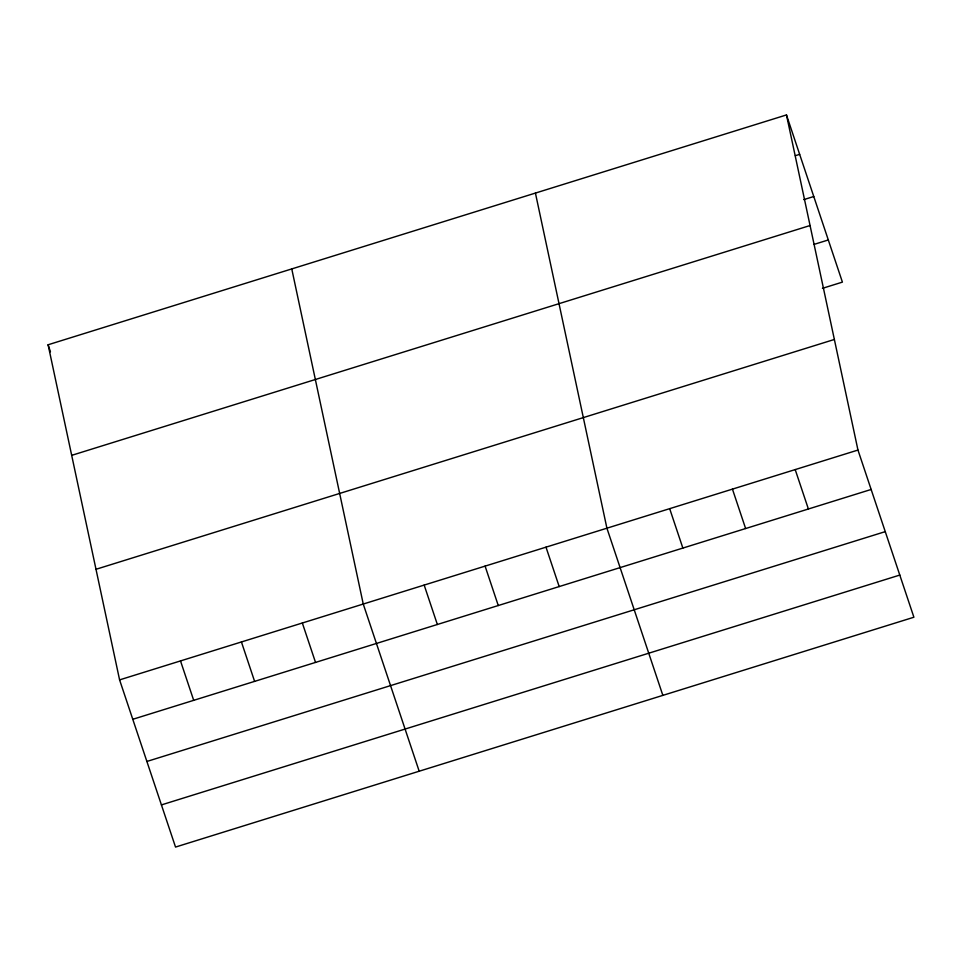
<?xml version="1.0" encoding="UTF-8"?>
<svg xmlns="http://www.w3.org/2000/svg" width="962" height="962" viewBox="0 0 962 962"><rect width="100%" height="100%" fill="white"/><g stroke="black" fill="none" stroke-linecap="round" stroke-linejoin="round"><path stroke-width="1.44" d="M786.471 114.935L857.96 450.06L913.9 617.231L175.529 847.065L119.589 679.881L48.1 344.769L786.471 114.935L842.411 282.119L822.438 288.335M795.382 155.688L799.662 154.353M803.787 199.627L813.768 196.513M71.693 455.351L810.064 225.529M814.044 244.396L828.306 239.959M95.996 569.288L834.367 339.466M119.589 679.881L857.96 450.06M132.78 719.299L871.151 489.466M146.885 761.459L885.256 531.637M161.424 804.905L899.795 575.072M795.201 469.588L808.393 509.006M732.443 489.129L745.622 528.535M669.672 508.657L682.864 548.075M662.854 695.382L606.914 528.198L535.425 193.073M545.995 547.162L559.187 586.567M485.088 566.113L498.268 605.531M424.17 585.076L437.361 624.494M419.192 771.223L363.251 604.04L291.763 268.915M302.333 623.003L315.524 662.409M241.426 641.955L254.605 681.373M180.507 660.918L193.699 700.336M48.1 344.769L50.457 351.803"/></g></svg>
